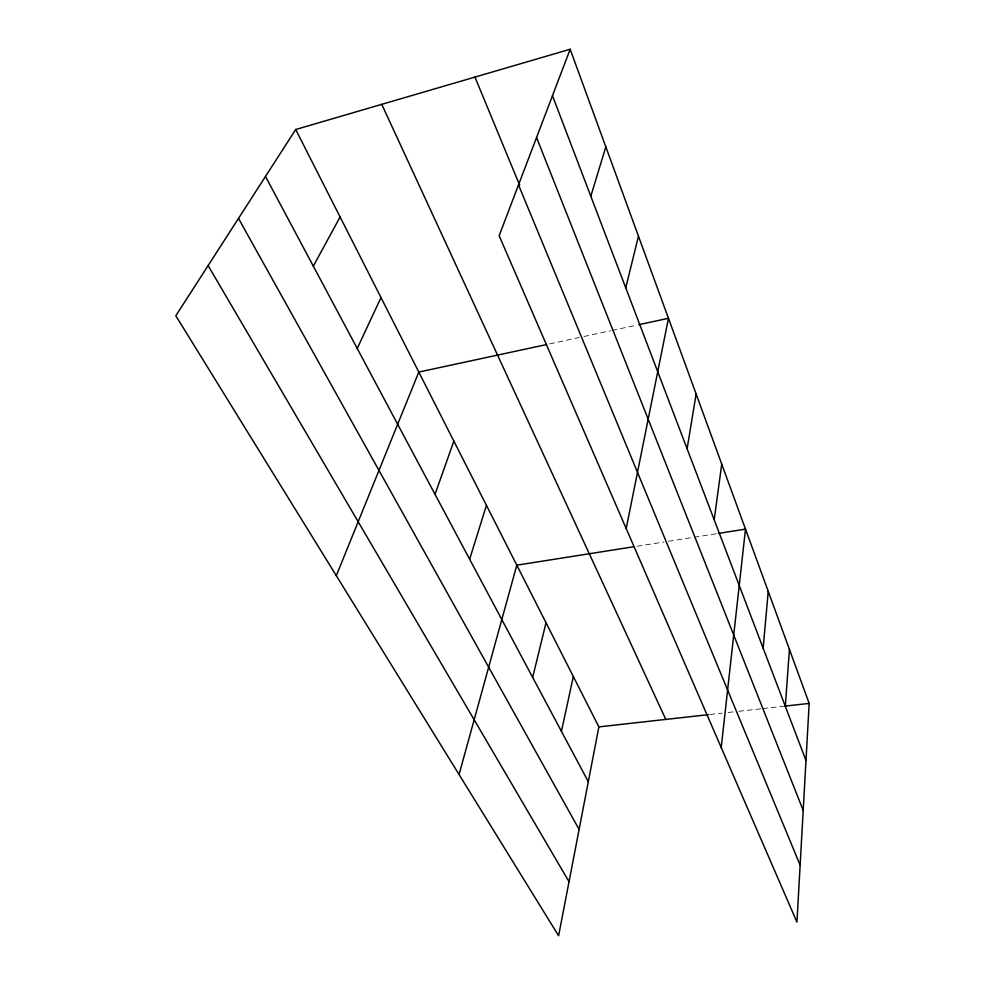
<?xml version="1.0" encoding="UTF-8"?>
<svg xmlns="http://www.w3.org/2000/svg" width="985" height="985" viewBox="0 0 985 985"><rect width="100%" height="100%" fill="white"/><g stroke="black" fill="none" stroke-linecap="round" stroke-linejoin="round"><path stroke-width="0.74" stroke-dasharray="4.92 3.69" d="M549.63 343.888L579.377 337.486M583.846 336.525L610.565 330.775M612.054 330.455L637.295 325.013M637.098 546.219L663.988 541.984M668.495 541.27L692.652 537.465M694.166 537.219L716.809 533.648M709.889 714.494L722.042 713.14M728.124 712.463L735.733 711.613M738.75 711.268L761.22 708.769M762.722 708.597L783.703 706.257"/><path stroke-width="1.48" d="M570.167 49.25L809.178 703.413L796.951 922.108L499.149 235.735L570.167 49.25L295.709 129.503L175.823 315.766L558.606 935.75L598.88 726.893L295.709 129.503M785.328 706.343L789.416 649.337M763.141 648.155L768.238 591.382M721.217 747.541L745.497 529.13L718.324 533.414M714.187 519.772L721.746 464.107M687.111 448.754L696.136 394.037M626.189 528.526L668.47 318.303L638.772 324.693M561.438 731.338L573.319 676.51M532.676 677.409L546.022 622.729M625.746 287.854L638.465 236.178M459.059 774.518L516.817 565.181L634.118 546.687M590.815 196.224L605.824 146.827M469.636 559.221L486.442 505.342M435.025 494.31L453.863 441.132M336.316 575.708L418.81 372.059L546.65 344.541M357.235 348.468L380.998 297.568M313.328 266.147L340.096 216.971M598.88 726.893L708.363 714.667M785.193 706.085L809.178 703.413M208.118 265.593L569.022 881.71M238.481 218.411L579.106 829.432M265.482 176.45L588.304 781.721M381.749 104.336L665.798 719.419M474.955 77.089L519.674 185.254M518.504 184.909L800.128 865.187M536.554 137.531L803.194 810.359M552.474 95.705L805.976 760.494"/></g></svg>
